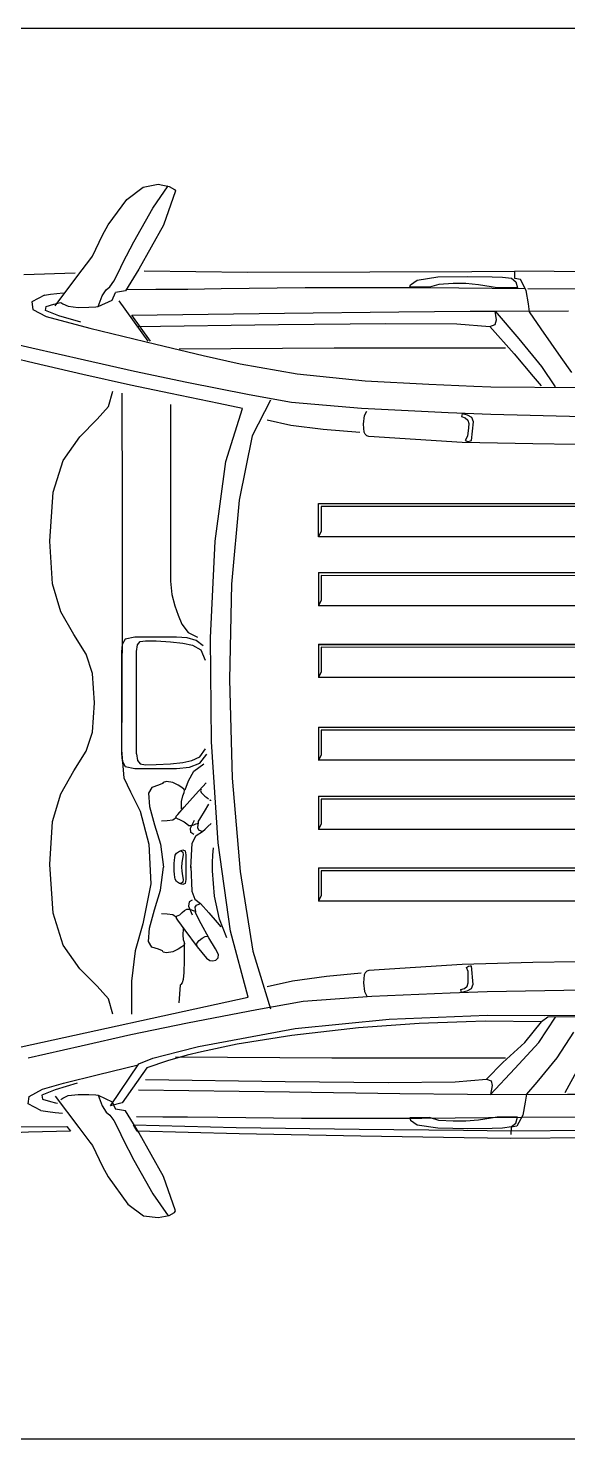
# Model space of a CAD drawing. Header units: millimetres. Extents: x 2646 to 50990, y 12226 to 40347.
# Drawn here: x 29830 to 30982, y 15625 to 18637 of the extents above; entities that cross this region are included whole.
import ezdxf

# ---------------------------------------------------------------- set-up
doc = ezdxf.new("R2010")
doc.units = ezdxf.units.MM
doc.layers.add('www.cad-blocks.net', color=7, linetype='Continuous')

# ---------------------------------------------------------------- blocks, each defined once
blk = doc.blocks.new('A$C60596D15')
at = {"linetype": 'Continuous'}
for p, q in [((1.6522, 2.1737), (1.6871, 2.2001)), ((1.6871, 2.2001), (1.7193, 2.2061)), ((1.7076, 2.1553), (1.7405, 2.2026)), ((1.7193, 2.2061), (1.743, 2.2017)), ((1.743, 2.2017), (1.7538, 2.1953)), ((1.6123, 2.1195), (1.6522, 2.1737)), ((1.7563, 2.192), (1.7309, 2.1186)), ((1.7538, 2.1953), (1.7563, 2.192)), ((1.6675, 2.0833), (1.7076, 2.1553)), ((1.6006, 2.0973), (1.6123, 2.1195)), ((1.7309, 2.1186), (1.6782, 2.0248)), ((1.586, 2.0674), (1.6006, 2.0973)), ((1.644, 2.0384), (1.6675, 2.0833)), ((1.5731, 2.045), (1.5788, 2.0525)), ((1.5788, 2.0525), (1.586, 2.0674)), ((1.5498, 2.0141), (1.5731, 2.045)), ((1.6247, 1.9989), (1.6351, 2.0196)), ((1.6351, 2.0196), (1.644, 2.0384)), ((1.6782, 2.0248), (1.6493, 1.9784)), ((1.6894, 2.0212), (1.9098, 2.0188)), ((1.9098, 2.0188), (2.1709, 2.0189)), ((2.1709, 2.0189), (2.3889, 2.02)), ((2.3889, 2.02), (2.4802, 2.0207)), ((2.6483, 2.0193), (2.4802, 2.0207)), ((2.4802, 2.0049), (2.4802, 2.0201)), ((1.4329, 2.0136), (1.5421, 2.017)), ((1.4994, 1.9466), (1.5498, 2.0141)), ((1.6158, 1.9872), (1.6247, 1.9989)), ((2.2565, 1.9865), (2.2575, 1.9915)), ((2.2575, 1.9915), (2.2718, 2.0013)), ((2.2718, 2.0013), (2.3162, 2.0083)), ((2.3185, 1.9923), (2.2981, 1.9861)), ((2.3162, 2.0083), (2.3799, 2.0095)), ((2.3487, 1.994), (2.3185, 1.9923)), ((2.3758, 1.994), (2.3487, 1.994)), ((2.4027, 1.9917), (2.3758, 1.994)), ((2.3799, 2.0095), (2.4323, 2.0088)), ((2.4301, 1.9874), (2.4027, 1.9917)), ((2.4323, 2.0088), (2.454, 2.0081)), ((2.454, 2.0081), (2.4731, 2.0053)), ((2.4731, 2.0053), (2.4825, 1.998)), ((2.4925, 2.0031), (2.4802, 2.0049)), ((2.4825, 1.998), (2.4859, 1.9851)), ((2.5046, 1.9792), (2.4925, 2.0031)), ((1.4764, 1.9696), (1.4495, 1.9553)), ((1.4764, 1.9696), (1.4895, 1.9714)), ((1.4895, 1.9714), (1.5028, 1.9731)), ((1.5028, 1.9731), (1.5163, 1.9746)), ((1.5911, 1.9449), (1.5999, 1.9676)), ((1.5911, 1.9449), (1.6211, 1.959)), ((1.5999, 1.9676), (1.6082, 1.9809)), ((1.6082, 1.9809), (1.6158, 1.9872)), ((1.6211, 1.959), (1.6281, 1.9749)), ((1.6493, 1.9784), (1.6281, 1.9749)), ((1.6502, 1.9813), (1.7145, 1.982)), ((1.7145, 1.982), (1.7823, 1.9825)), ((1.7823, 1.9825), (1.8539, 1.9837)), ((1.8539, 1.9837), (2.0328, 1.9857)), ((2.0328, 1.9857), (2.2096, 1.9858)), ((2.2096, 1.9858), (2.2896, 1.9855)), ((2.2981, 1.9861), (2.2565, 1.9865)), ((2.2896, 1.9855), (2.5031, 1.9837)), ((2.4426, 1.9851), (2.4301, 1.9874)), ((2.4859, 1.9851), (2.4426, 1.9851)), ((2.5093, 1.9506), (2.5046, 1.9792)), ((2.5079, 1.9839), (2.7657, 1.9825)), ((1.4495, 1.9553), (1.4516, 1.9391)), ((1.4516, 1.9391), (1.48, 1.9237)), ((1.4788, 1.9366), (1.48, 1.9449)), ((1.507, 1.9255), (1.4788, 1.9366)), ((1.48, 1.9449), (1.4968, 1.9503)), ((1.4968, 1.9503), (1.5078, 1.953)), ((1.5078, 1.953), (1.5117, 1.9537)), ((1.5117, 1.9537), (1.5155, 1.951)), ((1.5155, 1.951), (1.5274, 1.9459)), ((1.5274, 1.9459), (1.5488, 1.9431)), ((1.5488, 1.9431), (1.5715, 1.9436)), ((1.5715, 1.9436), (1.586, 1.9444)), ((1.586, 1.9444), (1.5911, 1.9449)), ((1.6352, 1.9572), (1.6969, 1.8708)), ((1.663, 1.9264), (1.9888, 1.9308)), ((1.9888, 1.9308), (2.2326, 1.9336)), ((2.2326, 1.9336), (2.3854, 1.9351)), ((2.3854, 1.9351), (2.4383, 1.9355)), ((2.4383, 1.9355), (2.5947, 1.9361)), ((2.4383, 1.9355), (2.4889, 1.876)), ((2.4413, 1.9164), (2.4383, 1.9355)), ((2.512, 1.9338), (2.5093, 1.9506)), ((2.5369, 1.8977), (2.512, 1.9338)), ((1.48, 1.9237), (1.5735, 1.8987)), ((1.5541, 1.9114), (1.507, 1.9255)), ((1.5735, 1.8987), (1.7145, 1.8647)), ((1.703, 1.8711), (1.663, 1.9264)), ((1.674, 1.9025), (1.976, 1.907)), ((1.976, 1.907), (2.2048, 1.9092)), ((2.2048, 1.9092), (2.3564, 1.908)), ((2.3564, 1.908), (2.4272, 1.9025)), ((2.4272, 1.9025), (2.4383, 1.9064)), ((2.4272, 1.9025), (2.4787, 1.8441)), ((2.4383, 1.9064), (2.4413, 1.9164)), ((2.5794, 1.8364), (2.5369, 1.8977)), ((1.3971, 1.869), (1.4495, 1.8569)), ((2.4889, 1.876), (2.5373, 1.817)), ((1.4495, 1.8569), (1.5622, 1.8311)), ((1.7145, 1.8647), (1.8151, 1.8408)), ((1.764, 1.8549), (2.0951, 1.8569)), ((1.8151, 1.8408), (1.8942, 1.8231)), ((2.0951, 1.8569), (2.3554, 1.857)), ((2.3554, 1.857), (2.4608, 1.8567)), ((2.4787, 1.8441), (2.5198, 1.7958)), ((1.4548, 1.8242), (1.4071, 1.8354)), ((1.5588, 1.8002), (1.4548, 1.8242)), ((1.5622, 1.8311), (1.6687, 1.8073)), ((1.6687, 1.8073), (1.7808, 1.7839)), ((1.8942, 1.8231), (2.016, 1.8015)), ((2.5373, 1.817), (2.5667, 1.7739)), ((2.6019, 1.8039), (2.5794, 1.8364)), ((1.6605, 1.7772), (1.5588, 1.8002)), ((1.7458, 1.7592), (1.6605, 1.7772)), ((1.7808, 1.7839), (1.9134, 1.7574)), ((2.016, 1.8015), (2.1609, 1.7861)), ((2.1609, 1.7861), (2.297, 1.779)), ((2.297, 1.779), (2.3928, 1.775)), ((2.5198, 1.7958), (2.5367, 1.7757)), ((1.6136, 1.7316), (1.6222, 1.7642)), ((1.6416, 1.76), (1.6422, 1.5143)), ((1.8489, 1.7379), (1.7458, 1.7592)), ((1.9134, 1.7574), (2.004, 1.7407)), ((2.3928, 1.775), (2.429, 1.7738)), ((2.429, 1.7738), (2.616, 1.7721)), ((1.5888, 1.7046), (1.6136, 1.7316)), ((1.7454, 1.7356), (1.7454, 1.3585)), ((1.899, 1.7275), (1.8489, 1.7379)), ((1.8635, 1.6145), (1.899, 1.7275)), ((1.9591, 1.7449), (1.9198, 1.6687)), ((2.004, 1.7407), (2.1534, 1.7282)), ((2.1534, 1.7282), (2.3384, 1.7191)), ((2.1595, 1.7122), (2.1649, 1.722)), ((2.3384, 1.7191), (2.429, 1.7156)), ((1.5518, 1.6671), (1.5888, 1.7046)), ((1.9518, 1.7031), (2.0025, 1.6921)), ((2.0025, 1.6921), (2.0713, 1.6834)), ((2.1574, 1.6936), (2.1595, 1.7122)), ((2.159, 1.6767), (2.1574, 1.6936)), ((2.3681, 1.7161), (2.3668, 1.71)), ((2.3668, 1.71), (2.3741, 1.7074)), ((2.3793, 1.7133), (2.3681, 1.7161)), ((2.3741, 1.7074), (2.3801, 1.7025)), ((2.3888, 1.708), (2.3793, 1.7133)), ((2.3801, 1.7025), (2.3821, 1.6953)), ((2.3821, 1.6953), (2.3814, 1.6858)), ((2.3883, 1.6591), (2.3922, 1.6988)), ((2.3922, 1.6988), (2.3888, 1.708)), ((2.429, 1.7156), (2.6249, 1.7104)), ((1.5167, 1.6166), (1.5518, 1.6671)), ((1.9198, 1.6687), (1.8922, 1.532)), ((2.0713, 1.6834), (2.1499, 1.6769)), ((2.1612, 1.6723), (2.159, 1.6767)), ((2.1647, 1.6689), (2.1612, 1.6723)), ((2.169, 1.6673), (2.1647, 1.6689)), ((2.3677, 1.655), (2.169, 1.6673)), ((2.3791, 1.6683), (2.3744, 1.659)), ((2.3744, 1.659), (2.38, 1.657)), ((2.3814, 1.6858), (2.3791, 1.6683)), ((2.38, 1.657), (2.3857, 1.658)), ((2.3857, 1.658), (2.3883, 1.6591)), ((2.5191, 1.6518), (2.3677, 1.655)), ((2.6104, 1.6505), (2.5191, 1.6518)), ((1.4952, 1.5487), (1.5167, 1.6166)), ((1.8408, 1.4441), (1.8635, 1.6145)), ((1.4879, 1.4444), (1.4952, 1.5487)), ((1.6422, 1.5143), (1.6422, 1.2933)), ((1.8922, 1.532), (1.8761, 1.3526)), ((2.0615, 1.5245), (3.9253, 1.5245)), ((2.0615, 1.4535), (2.0615, 1.5245)), ((3.8957, 1.5175), (2.0674, 1.5181)), ((2.0674, 1.5181), (2.0674, 1.4655)), ((2.0674, 1.4655), (2.0615, 1.4535)), ((3.9253, 1.4535), (2.0615, 1.4535)), ((1.494, 1.3529), (1.4879, 1.4444)), ((1.8308, 1.2376), (1.8408, 1.4441)), ((1.7454, 1.3585), (1.7481, 1.3303)), ((2.0615, 1.3769), (3.9253, 1.3769)), ((2.0615, 1.3769), (3.9253, 1.3769)), ((2.0615, 1.3769), (2.0615, 1.3058)), ((3.8957, 1.3698), (2.0674, 1.3705)), ((2.0674, 1.3705), (2.0674, 1.3179)), ((1.5117, 1.2933), (1.494, 1.3529)), ((1.7481, 1.3303), (1.7545, 1.3061)), ((1.8761, 1.3526), (1.8713, 1.1487)), ((1.7545, 1.3061), (1.7618, 1.2861)), ((2.0674, 1.3179), (2.0615, 1.3058)), ((3.9253, 1.3059), (2.0615, 1.3059)), ((1.5396, 1.2447), (1.5117, 1.2933)), ((1.6422, 1.2933), (1.6418, 1.1151)), ((1.7618, 1.2861), (1.77, 1.2669)), ((1.77, 1.2669), (1.783, 1.249)), ((1.5654, 1.2028), (1.5396, 1.2447)), ((1.6492, 1.2349), (1.6421, 1.2234)), ((1.6694, 1.2393), (1.6492, 1.2349)), ((1.7583, 1.2393), (1.6694, 1.2393)), ((1.7811, 1.2378), (1.7583, 1.2393)), ((1.8006, 1.2322), (1.7811, 1.2378)), ((1.783, 1.249), (1.8035, 1.2389)), ((1.8331, 1.0159), (1.8308, 1.2376)), ((1.6421, 1.2234), (1.6413, 1.2076)), ((1.6413, 1.2076), (1.6413, 0.9907)), ((1.673, 1.2085), (1.6749, 1.2227)), ((1.673, 0.9898), (1.673, 1.2085)), ((1.6749, 1.2227), (1.681, 1.2297)), ((1.681, 1.2297), (1.6925, 1.2316)), ((1.6925, 1.2316), (1.7149, 1.2311)), ((1.7149, 1.2311), (1.7453, 1.2295)), ((1.7453, 1.2295), (1.7719, 1.2266)), ((1.7719, 1.2266), (1.7929, 1.2223)), ((1.7929, 1.2223), (1.8105, 1.2124)), ((1.8155, 1.2208), (1.8006, 1.2322)), ((1.8105, 1.2124), (1.8196, 1.1903)), ((2.0615, 1.2239), (3.9253, 1.2239)), ((2.0615, 1.2239), (2.0615, 1.1528)), ((2.0615, 1.2238), (3.9253, 1.2238)), ((3.8957, 1.2168), (2.0674, 1.2175)), ((2.0674, 1.2175), (2.0674, 1.1648)), ((1.5791, 1.1617), (1.5654, 1.2028)), ((1.5831, 1.0991), (1.5791, 1.1617)), ((1.8713, 1.1487), (1.8774, 0.9381)), ((2.0674, 1.1648), (2.0615, 1.1528)), ((3.9253, 1.1528), (2.0615, 1.1528)), ((1.6418, 1.1151), (1.6412, 0.9977)), ((1.5791, 1.0366), (1.5831, 1.0991)), ((1.5654, 0.9955), (1.5791, 1.0366)), ((2.0615, 1.0473), (3.9253, 1.0473)), ((2.0615, 1.0473), (3.9253, 1.0473)), ((2.0615, 1.0473), (2.0615, 0.9762)), ((3.8957, 1.0402), (2.0674, 1.0409)), ((2.0674, 1.0409), (2.0674, 0.9883)), ((1.5396, 0.9535), (1.5654, 0.9955)), ((1.6412, 0.9977), (1.646, 0.9391)), ((1.8085, 0.984), (1.82, 1.0006)), ((1.8475, 0.8001), (1.8331, 1.0159)), ((1.6413, 0.9907), (1.6421, 0.9748)), ((1.6421, 0.9748), (1.6492, 0.9633)), ((1.673, 0.9898), (1.6749, 0.9755)), ((1.6749, 0.9755), (1.681, 0.9685)), ((1.681, 0.9685), (1.6925, 0.9667)), ((1.6925, 0.9667), (1.7149, 0.9671)), ((1.7149, 0.9671), (1.7453, 0.9687)), ((1.7453, 0.9687), (1.7719, 0.9716)), ((1.7719, 0.9716), (1.791, 0.9757)), ((1.7858, 0.9613), (1.8081, 0.9704)), ((1.791, 0.9757), (1.8085, 0.984)), ((1.7956, 0.953), (1.8165, 0.969)), ((1.8081, 0.9704), (1.8228, 0.9892)), ((2.0674, 0.9883), (2.0615, 0.9762)), ((3.9253, 0.9763), (2.0615, 0.9763)), ((1.5117, 0.905), (1.5396, 0.9535)), ((1.646, 0.9391), (1.6601, 0.9092)), ((1.6492, 0.9633), (1.6694, 0.9589)), ((1.6694, 0.9589), (1.7583, 0.9589)), ((1.7583, 0.9589), (1.7858, 0.9613)), ((1.7841, 0.9327), (1.7956, 0.953)), ((1.8774, 0.9381), (1.8942, 0.7387)), ((1.494, 0.8454), (1.5117, 0.905)), ((1.6601, 0.9092), (1.6812, 0.8679)), ((1.706, 0.9185), (1.6988, 0.9062)), ((1.6988, 0.9062), (1.7007, 0.8777)), ((1.7198, 0.9231), (1.706, 0.9185)), ((1.7284, 0.9265), (1.7198, 0.9231)), ((1.7299, 0.9292), (1.7284, 0.9265)), ((1.737, 0.9308), (1.7299, 0.9292)), ((1.7506, 0.9287), (1.737, 0.9308)), ((1.7622, 0.9232), (1.7506, 0.9287)), ((1.7701, 0.9181), (1.7622, 0.9232)), ((1.7741, 0.9148), (1.7701, 0.9181)), ((1.7719, 0.9004), (1.7747, 0.9077)), ((1.7755, 0.9116), (1.7741, 0.9148)), ((1.7747, 0.9077), (1.7755, 0.9116)), ((1.7749, 0.8765), (1.7991, 0.9036)), ((1.7768, 0.913), (1.7841, 0.9327)), ((1.7991, 0.9036), (1.822, 0.9285)), ((1.8109, 0.9149), (1.8098, 0.9115)), ((1.8098, 0.9115), (1.8107, 0.9078)), ((1.8107, 0.9078), (1.815, 0.9031)), ((1.7007, 0.8777), (1.7117, 0.8387)), ((1.761, 0.8609), (1.7749, 0.8765)), ((1.7688, 0.8727), (1.7691, 0.8885)), ((1.7691, 0.8885), (1.7719, 0.9004)), ((1.815, 0.9031), (1.819, 0.8997)), ((1.8265, 0.8823), (1.8172, 0.8672)), ((1.819, 0.8997), (1.8228, 0.8966)), ((1.8228, 0.8966), (1.8265, 0.8942)), ((1.8306, 0.8921), (1.8307, 0.8913)), ((1.8308, 0.8895), (1.8306, 0.8921)), ((1.8307, 0.8913), (1.8307, 0.8904)), ((1.8307, 0.8904), (1.8308, 0.8895)), ((2.0615, 0.8998), (3.9253, 0.8998)), ((2.0615, 0.8998), (2.0615, 0.8286)), ((2.0615, 0.8997), (3.9253, 0.8997)), ((3.8957, 0.8926), (2.0674, 0.8933)), ((2.0674, 0.8933), (2.0674, 0.8407)), ((1.4879, 0.7539), (1.494, 0.8454)), ((1.6812, 0.8679), (1.6996, 0.7972)), ((1.7266, 0.8469), (1.7387, 0.8475)), ((1.7387, 0.8475), (1.7504, 0.8495)), ((1.7504, 0.8495), (1.7583, 0.8546)), ((1.7578, 0.8549), (1.7579, 0.8567)), ((1.7583, 0.8546), (1.7578, 0.8549)), ((1.7579, 0.8567), (1.761, 0.8609)), ((1.7583, 0.8528), (1.7665, 0.8494)), ((1.7665, 0.8494), (1.7745, 0.8451)), ((1.7745, 0.8451), (1.7806, 0.8405)), ((1.7883, 0.8311), (1.7969, 0.8487)), ((1.8096, 0.8543), (1.8041, 0.8446)), ((1.8041, 0.8446), (1.8043, 0.844)), ((1.8043, 0.844), (1.8044, 0.8418)), ((1.8172, 0.8672), (1.8096, 0.8543)), ((1.7117, 0.8387), (1.7245, 0.7971)), ((1.7806, 0.8405), (1.785, 0.8374)), ((1.785, 0.8374), (1.7897, 0.837)), ((1.789, 0.8218), (1.7883, 0.8311)), ((1.7955, 0.8179), (1.789, 0.8218)), ((1.7897, 0.837), (1.7951, 0.8387)), ((1.792, 0.7992), (1.8003, 0.8155)), ((1.7951, 0.8387), (1.7999, 0.8405)), ((1.7999, 0.8405), (1.8028, 0.841)), ((1.8003, 0.8155), (1.8137, 0.8242)), ((1.8028, 0.841), (1.8037, 0.841)), ((1.8037, 0.8378), (1.8029, 0.8326)), ((1.8029, 0.8326), (1.8051, 0.8276)), ((1.8044, 0.8418), (1.8037, 0.8378)), ((1.8051, 0.8276), (1.8137, 0.8242)), ((1.8137, 0.8242), (1.8195, 0.8295)), ((1.8195, 0.8295), (1.8255, 0.835)), ((1.8255, 0.835), (1.8326, 0.8415)), ((2.0674, 0.8407), (2.0615, 0.8286)), ((3.9253, 0.8287), (2.0615, 0.8287)), ((1.6996, 0.7972), (1.7037, 0.7122)), ((1.7245, 0.7971), (1.7306, 0.748)), ((1.7647, 0.7825), (1.772, 0.7849)), ((1.772, 0.7849), (1.7767, 0.7828)), ((1.7892, 0.7466), (1.792, 0.7992)), ((1.8357, 0.7734), (1.8376, 0.7897)), ((1.8736, 0.6114), (1.8475, 0.8001)), ((1.4952, 0.6496), (1.4879, 0.7539)), ((1.7533, 0.748), (1.7535, 0.7558)), ((1.7535, 0.7558), (1.7539, 0.7631)), ((1.7539, 0.7631), (1.7547, 0.7689)), ((1.7547, 0.7689), (1.7558, 0.7735)), ((1.7558, 0.7735), (1.7585, 0.7781)), ((1.7585, 0.7781), (1.7647, 0.7825)), ((1.7647, 0.7825), (1.7684, 0.7828)), ((1.7684, 0.7828), (1.7717, 0.78)), ((1.7697, 0.7574), (1.7692, 0.7484)), ((1.771, 0.7663), (1.7697, 0.7574)), ((1.7724, 0.7743), (1.771, 0.7663)), ((1.7717, 0.78), (1.7724, 0.7743)), ((1.7767, 0.7828), (1.7783, 0.7743)), ((1.7783, 0.7743), (1.7783, 0.7217)), ((1.835, 0.7578), (1.8357, 0.7734)), ((1.835, 0.7403), (1.835, 0.7578)), ((1.7245, 0.6989), (1.7306, 0.748)), ((1.7535, 0.7402), (1.7533, 0.748)), ((1.7539, 0.7328), (1.7535, 0.7402)), ((1.7547, 0.7271), (1.7539, 0.7328)), ((1.7558, 0.7225), (1.7547, 0.7271)), ((1.7692, 0.7484), (1.7697, 0.7393)), ((1.7697, 0.7393), (1.771, 0.7299)), ((1.771, 0.7299), (1.7724, 0.7217)), ((1.7892, 0.7494), (1.7911, 0.6966)), ((1.8392, 0.6859), (1.835, 0.7403)), ((1.8942, 0.7387), (1.9215, 0.5687)), ((2.0615, 0.7467), (3.9253, 0.7467)), ((2.0615, 0.7467), (3.9253, 0.7467)), ((2.0615, 0.7467), (2.0615, 0.6756)), ((3.8957, 0.7396), (2.0674, 0.7403)), ((2.0674, 0.7403), (2.0674, 0.6877)), ((1.7037, 0.7122), (1.6867, 0.6274)), ((1.7117, 0.6573), (1.7245, 0.6989)), ((1.7585, 0.7178), (1.7558, 0.7225)), ((1.7647, 0.7135), (1.7585, 0.7178)), ((1.772, 0.7111), (1.7647, 0.7135)), ((1.7684, 0.7132), (1.7647, 0.7135)), ((1.7717, 0.7159), (1.7684, 0.7132)), ((1.7724, 0.7217), (1.7717, 0.7159)), ((1.7767, 0.7132), (1.772, 0.7111)), ((1.7783, 0.7217), (1.7767, 0.7132)), ((1.7911, 0.6966), (1.7976, 0.6797)), ((1.7852, 0.6739), (1.7839, 0.6646)), ((1.7839, 0.6646), (1.7916, 0.6466)), ((1.7919, 0.6775), (1.7852, 0.6739)), ((1.7976, 0.6797), (1.8096, 0.6702)), ((1.7984, 0.6624), (1.8009, 0.6672)), ((1.8009, 0.6672), (1.8096, 0.6702)), ((1.8096, 0.6702), (1.8275, 0.6506)), ((1.8503, 0.637), (1.8392, 0.6859)), ((2.0674, 0.6877), (2.0615, 0.6756)), ((3.9253, 0.6757), (2.0615, 0.6757)), ((1.5167, 0.5816), (1.4952, 0.6496)), ((1.7007, 0.6182), (1.7117, 0.6573)), ((1.7266, 0.6491), (1.7388, 0.6486)), ((1.7388, 0.6486), (1.7505, 0.6467)), ((1.7505, 0.6467), (1.7582, 0.6415)), ((1.7582, 0.6415), (1.7577, 0.6412)), ((1.7577, 0.6412), (1.7577, 0.6395)), ((1.7577, 0.6395), (1.7606, 0.635)), ((1.7583, 0.6433), (1.7652, 0.6466)), ((1.7606, 0.635), (1.7764, 0.6136)), ((1.7652, 0.6466), (1.7708, 0.6511)), ((1.7708, 0.6511), (1.7757, 0.6556)), ((1.7757, 0.6556), (1.7803, 0.6585)), ((1.7803, 0.6585), (1.785, 0.6587)), ((1.785, 0.6587), (1.7903, 0.6567)), ((1.7903, 0.6567), (1.7951, 0.6547)), ((1.7951, 0.6547), (1.7979, 0.654)), ((1.7979, 0.654), (1.7988, 0.654)), ((1.799, 0.6572), (1.7984, 0.6624)), ((1.7995, 0.6531), (1.799, 0.6572)), ((1.7991, 0.6503), (1.7993, 0.651)), ((1.8109, 0.6273), (1.7991, 0.6503)), ((1.7993, 0.651), (1.7995, 0.6531)), ((1.8275, 0.6506), (1.8449, 0.6303)), ((1.866, 0.5975), (1.8503, 0.637)), ((1.6867, 0.6274), (1.6703, 0.5694)), ((1.6988, 0.5897), (1.7007, 0.6182)), ((1.7724, 0.6169), (1.7718, 0.6028)), ((1.7718, 0.6028), (1.7729, 0.5939)), ((1.7764, 0.6136), (1.8024, 0.5782)), ((1.8276, 0.5972), (1.8109, 0.6273)), ((1.8449, 0.6303), (1.8527, 0.621)), ((1.9111, 0.4708), (1.8736, 0.6114)), ((1.5518, 0.5311), (1.5167, 0.5816)), ((1.706, 0.5775), (1.6988, 0.5897)), ((1.7198, 0.5729), (1.706, 0.5775)), ((1.7284, 0.5695), (1.7198, 0.5729)), ((1.7622, 0.5728), (1.7506, 0.5673)), ((1.7701, 0.5779), (1.7622, 0.5728)), ((1.7741, 0.5812), (1.7701, 0.5779)), ((1.7729, 0.5939), (1.7747, 0.5883)), ((1.7755, 0.5844), (1.7741, 0.5812)), ((1.7747, 0.5883), (1.7745, 0.5489)), ((1.7747, 0.5883), (1.7755, 0.5844)), ((1.8012, 0.5833), (1.8023, 0.5869)), ((1.8022, 0.5798), (1.8012, 0.5833)), ((1.8023, 0.5869), (1.8069, 0.5913)), ((1.8024, 0.5782), (1.8222, 0.5537)), ((1.8069, 0.5913), (1.8133, 0.5963)), ((1.8133, 0.5963), (1.8194, 0.6)), ((1.8194, 0.6), (1.8251, 0.6008)), ((1.8418, 0.574), (1.8276, 0.5972)), ((1.8479, 0.5618), (1.8418, 0.574)), ((1.6703, 0.5694), (1.6621, 0.5049)), ((1.7299, 0.5668), (1.7284, 0.5695)), ((1.737, 0.5652), (1.7299, 0.5668)), ((1.7506, 0.5673), (1.737, 0.5652)), ((1.7745, 0.5489), (1.7738, 0.523)), ((1.8222, 0.5537), (1.8293, 0.5489)), ((1.8293, 0.5489), (1.8362, 0.5479)), ((1.8362, 0.5479), (1.8424, 0.5499)), ((1.8424, 0.5499), (1.8471, 0.5543)), ((1.8471, 0.5543), (1.8479, 0.5618)), ((1.9215, 0.5687), (1.9591, 0.4459)), ((2.5191, 0.5444), (2.3677, 0.5405)), ((2.6104, 0.5462), (2.5191, 0.5444)), ((1.5888, 0.4937), (1.5518, 0.5311)), ((1.7738, 0.523), (1.7727, 0.5086)), ((2.006, 0.5055), (2.0788, 0.5157)), ((2.0788, 0.5157), (2.1526, 0.5222)), ((2.159, 0.5183), (2.1574, 0.5014)), ((2.1612, 0.5226), (2.159, 0.5183)), ((2.1647, 0.5261), (2.1612, 0.5226)), ((2.169, 0.5277), (2.1647, 0.5261)), ((2.3677, 0.5405), (2.169, 0.5277)), ((2.3771, 0.5336), (2.3817, 0.5367)), ((2.3807, 0.5253), (2.3771, 0.5336)), ((2.3811, 0.5098), (2.3807, 0.5253)), ((2.3817, 0.5367), (2.3854, 0.5376)), ((2.3854, 0.5376), (2.3869, 0.5376)), ((2.3869, 0.5376), (2.3908, 0.4979)), ((1.6136, 0.4667), (1.5888, 0.4937)), ((1.6621, 0.5049), (1.6621, 0.4341)), ((1.7659, 0.4963), (1.7632, 0.4587)), ((1.7674, 0.4973), (1.7659, 0.4963)), ((1.7704, 0.5011), (1.7674, 0.4973)), ((1.7727, 0.5086), (1.7704, 0.5011)), ((1.9518, 0.4935), (2.006, 0.5055)), ((2.1574, 0.5014), (2.1595, 0.4828)), ((2.1595, 0.4828), (2.1649, 0.473)), ((2.3421, 0.4798), (2.4215, 0.4824)), ((2.3654, 0.4866), (2.3727, 0.4892)), ((2.3667, 0.4805), (2.3654, 0.4866)), ((2.378, 0.4834), (2.3667, 0.4805)), ((2.3727, 0.4892), (2.3787, 0.4941)), ((2.3875, 0.4886), (2.378, 0.4834)), ((2.3787, 0.4941), (2.3807, 0.5014)), ((2.3807, 0.5014), (2.3811, 0.5098)), ((2.3908, 0.4979), (2.3875, 0.4886)), ((2.4215, 0.4824), (2.6263, 0.4865)), ((1.4039, 0.3597), (1.9111, 0.4708)), ((1.6222, 0.4341), (1.6136, 0.4667)), ((1.9295, 0.4445), (2.0286, 0.4617)), ((2.0286, 0.4617), (2.1754, 0.4727)), ((2.1754, 0.4727), (2.3421, 0.4798)), ((1.7816, 0.4156), (1.9295, 0.4445)), ((2.0118, 0.404), (2.2126, 0.4235)), ((2.2126, 0.4235), (2.4213, 0.4324)), ((2.4213, 0.4324), (2.544, 0.4316)), ((2.5319, 0.3741), (2.5673, 0.4279)), ((2.5507, 0.4276), (2.5371, 0.418)), ((2.544, 0.4316), (2.622, 0.4324)), ((2.6698, 0.4283), (2.5507, 0.4276)), ((1.6612, 0.3907), (1.7816, 0.4156)), ((1.8057, 0.3651), (2.0118, 0.404)), ((2.1465, 0.4054), (2.0048, 0.3889)), ((2.2762, 0.4143), (2.1465, 0.4054)), ((2.3767, 0.4182), (2.2762, 0.4143)), ((2.417, 0.419), (2.3767, 0.4182)), ((2.5371, 0.418), (2.417, 0.419)), ((2.5015, 0.3738), (2.5371, 0.418)), ((2.6056, 0.3958), (2.5702, 0.3407)), ((1.4419, 0.341), (1.5547, 0.3668)), ((1.5547, 0.3668), (1.6612, 0.3907)), ((1.7637, 0.3549), (1.8057, 0.3651)), ((1.888, 0.3699), (1.8117, 0.3541)), ((2.0048, 0.3889), (1.888, 0.3699)), ((2.4551, 0.3308), (2.5015, 0.3738)), ((2.4801, 0.3182), (2.5319, 0.3741)), ((1.6778, 0.3282), (1.7082, 0.3401)), ((1.7389, 0.3344), (1.6949, 0.32)), ((1.7082, 0.3401), (1.7637, 0.3549)), ((1.7815, 0.3464), (1.7389, 0.3344)), ((1.7564, 0.343), (2.0896, 0.341)), ((1.8117, 0.3541), (1.7815, 0.3464)), ((2.0896, 0.341), (2.3534, 0.3409)), ((2.3534, 0.3409), (2.4608, 0.3412)), ((2.5702, 0.3407), (2.5277, 0.289)), ((1.5173, 0.2869), (1.5916, 0.3056)), ((1.5916, 0.3056), (1.6767, 0.3261)), ((1.6176, 0.2387), (1.6778, 0.3282)), ((1.6949, 0.32), (1.6422, 0.2448)), ((2.4197, 0.2954), (2.4551, 0.3308)), ((2.4286, 0.2626), (2.4801, 0.3182)), ((2.5876, 0.2671), (2.6173, 0.3201)), ((1.4441, 0.2588), (1.4724, 0.2742)), ((1.4995, 0.2724), (1.4713, 0.2614)), ((1.4724, 0.2742), (1.5173, 0.2869)), ((1.5465, 0.2866), (1.4995, 0.2724)), ((1.6773, 0.2727), (1.9993, 0.2682)), ((1.6922, 0.2946), (1.9902, 0.2903)), ((1.9902, 0.2903), (2.2101, 0.2884)), ((2.2101, 0.2884), (2.3529, 0.2898)), ((2.3529, 0.2898), (2.4197, 0.2954)), ((2.4197, 0.2954), (2.4302, 0.2916)), ((2.4322, 0.2817), (2.4286, 0.2626)), ((2.4302, 0.2916), (2.4322, 0.2817)), ((2.5277, 0.289), (2.5052, 0.2633)), ((1.442, 0.2426), (1.4441, 0.2588)), ((1.4689, 0.2284), (1.442, 0.2426)), ((1.4713, 0.2614), (1.4724, 0.2531)), ((1.4724, 0.2531), (1.4893, 0.2476)), ((1.4893, 0.2476), (1.5003, 0.245)), ((1.4994, 0.2595), (1.5498, 0.1921)), ((1.5003, 0.245), (1.5042, 0.2443)), ((1.5117, 0.2524), (1.5155, 0.2552)), ((1.5155, 0.2552), (1.5274, 0.2603)), ((1.5274, 0.2603), (1.5488, 0.263)), ((1.5488, 0.263), (1.5715, 0.2626)), ((1.5715, 0.2626), (1.586, 0.2617)), ((1.586, 0.2617), (1.5911, 0.2613)), ((1.5911, 0.2613), (1.6211, 0.2471)), ((1.5911, 0.2613), (1.5999, 0.2385)), ((1.6422, 0.2448), (1.6176, 0.2387)), ((1.6211, 0.2471), (1.6281, 0.2313)), ((1.9993, 0.2682), (2.2349, 0.265)), ((2.2349, 0.265), (2.3795, 0.2632)), ((2.3795, 0.2632), (2.4286, 0.2626)), ((2.4286, 0.2626), (2.5926, 0.2633)), ((2.5023, 0.2467), (2.4973, 0.2185)), ((2.5052, 0.2633), (2.5023, 0.2467)), ((2.5926, 0.2633), (2.7168, 0.264)), ((1.4689, 0.2284), (1.484, 0.2262)), ((1.484, 0.2262), (1.4993, 0.2244)), ((1.4993, 0.2244), (1.5149, 0.2228)), ((1.5999, 0.2385), (1.6082, 0.2252)), ((1.6082, 0.2252), (1.6158, 0.2189)), ((1.6158, 0.2189), (1.6247, 0.2072)), ((1.6493, 0.2277), (1.6281, 0.2313)), ((1.6782, 0.1814), (1.6493, 0.2277)), ((1.6728, 0.216), (1.7294, 0.2154)), ((1.7294, 0.2154), (1.7822, 0.2153)), ((1.7822, 0.2153), (1.8464, 0.2143)), ((1.8464, 0.2143), (2.0252, 0.2122)), ((2.0252, 0.2122), (2.2021, 0.2122)), ((2.2021, 0.2122), (2.2821, 0.2125)), ((2.2981, 0.2136), (2.2565, 0.2132)), ((2.2565, 0.2132), (2.2575, 0.2082)), ((2.2821, 0.2125), (2.4955, 0.2143)), ((2.3185, 0.2073), (2.2981, 0.2136)), ((2.4301, 0.2122), (2.4027, 0.208)), ((2.4426, 0.2145), (2.4301, 0.2122)), ((2.4859, 0.2145), (2.4426, 0.2145)), ((2.4825, 0.2017), (2.4859, 0.2145)), ((2.4973, 0.2185), (2.485, 0.1949)), ((2.4955, 0.2143), (2.7534, 0.2156)), ((1.4425, 0.1824), (1.3811, 0.1795)), ((1.415, 0.1934), (1.5241, 0.1943)), ((1.5322, 0.1847), (1.4425, 0.1824)), ((1.5241, 0.1943), (1.5322, 0.1847)), ((1.5498, 0.1921), (1.5731, 0.1611)), ((1.6247, 0.2072), (1.6351, 0.1865)), ((1.6351, 0.1865), (1.644, 0.1678)), ((1.6744, 0.1847), (1.6666, 0.1977)), ((1.6666, 0.1977), (1.8857, 0.1926)), ((1.8923, 0.179), (1.6744, 0.1847)), ((1.7309, 0.0875), (1.6782, 0.1814)), ((1.8857, 0.1926), (2.148, 0.1887)), ((2.148, 0.1887), (2.3709, 0.1863)), ((2.2575, 0.2082), (2.2718, 0.1983)), ((2.2718, 0.1983), (2.3162, 0.1914)), ((2.3162, 0.1914), (2.3799, 0.1902)), ((2.3487, 0.2056), (2.3185, 0.2073)), ((2.3758, 0.2057), (2.3487, 0.2056)), ((2.3709, 0.1863), (2.4722, 0.1854)), ((2.4027, 0.208), (2.3758, 0.2057)), ((2.3799, 0.1902), (2.4323, 0.1909)), ((2.4323, 0.1909), (2.454, 0.1915)), ((2.454, 0.1915), (2.4731, 0.1943)), ((2.4726, 0.1931), (2.4722, 0.1772)), ((2.4722, 0.1854), (2.6403, 0.1869)), ((2.485, 0.1949), (2.4726, 0.1931)), ((2.4731, 0.1943), (2.4825, 0.2017)), ((1.5731, 0.1611), (1.5788, 0.1537)), ((1.5788, 0.1537), (1.586, 0.1387)), ((1.644, 0.1678), (1.6675, 0.1228)), ((2.1519, 0.1741), (1.8923, 0.179)), ((2.3722, 0.1705), (2.1519, 0.1741)), ((2.4722, 0.169), (2.3722, 0.1705)), ((2.6405, 0.1705), (2.4722, 0.169)), ((1.586, 0.1387), (1.6007, 0.1088)), ((1.6675, 0.1228), (1.7076, 0.0508)), ((1.6007, 0.1088), (1.6123, 0.0866)), ((1.6123, 0.0866), (1.6542, 0.0285)), ((1.7563, 0.0141), (1.7309, 0.0875)), ((1.7076, 0.0508), (1.7405, 0.0035)), ((1.6542, 0.0285), (1.688, 0.004)), ((1.688, 0.004), (1.7193, 0)), ((1.7193, 0), (1.743, 0.0044)), ((1.743, 0.0044), (1.7538, 0.0108)), ((1.7538, 0.0108), (1.7563, 0.0141))]:
    blk.add_line(p, q, dxfattribs=at)
blk = doc.blocks.new('FORMAT')
at = {"layer": 'www.cad-blocks.net', "color": 155, "true_color": 0x546d8e}
for p, q in [((5773, 18637.1), (50990.4, 18637.1)), ((5773, 15625.5), (50990.4, 15625.5))]:
    blk.add_line(p, q, dxfattribs=at)

msp = doc.modelspace()

# ---------------------------------------------------------------- block references
at = {"xscale": 1000, "yscale": 1000, "zscale": 1000}
msp.add_blockref('A$C60596D15', (28388.4, 16097.8), dxfattribs=at)
at = {"layer": 'www.cad-blocks.net'}
msp.add_blockref('FORMAT', (0, 0), dxfattribs=at)

doc.saveas('drawing.dxf')
